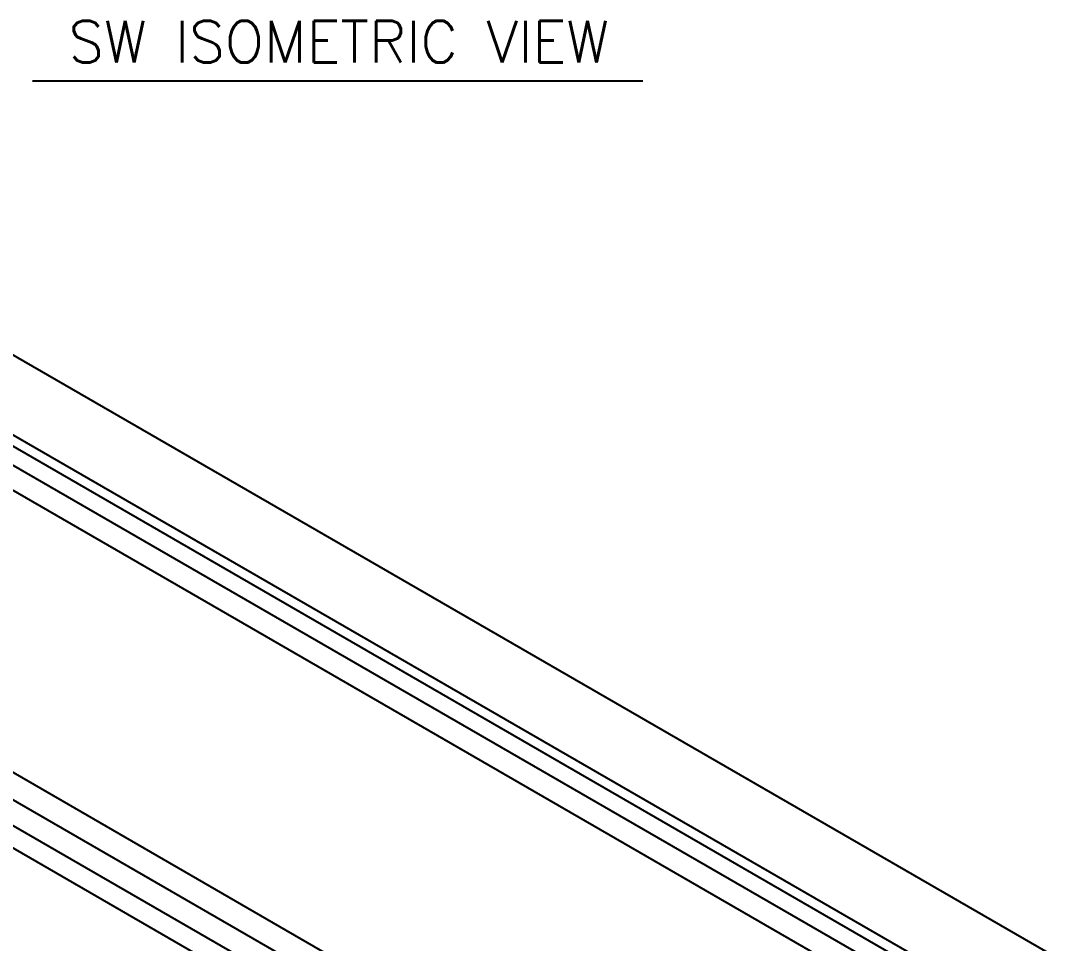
# Model space of a CAD drawing. Extents: x 6 to 132, y 2 to 97.
# Drawn here: x 19.5 to 38.34, y 75.95 to 92.61 of the extents above; entities that cross this region are included whole.
import ezdxf
from ezdxf.enums import TextEntityAlignment as Align

# ---------------------------------------------------------------- set-up
doc = ezdxf.new("R2010")
doc.units = 0
doc.header["$MEASUREMENT"] = 0
doc.layers.add('OBJECT', color=7, linetype='CONTINUOUS')
doc.styles.get("Standard").update_dxf_attribs({"font": 'SIMPLEX'})

msp = doc.modelspace()

# ---------------------------------------------------------------- linework, layer by layer
at = {"layer": 'OBJECT', "color": 1}
msp.add_line((19.717, 91.531), (30.749, 91.531), dxfattribs=at)
at = {"layer": 'OBJECT'}
for p, q in [((35.659, 75.514), (16.607, 86.513)), ((16.894, 86.553), (35.945, 75.555)), ((38.344, 75.612), (19.292, 86.611)), ((16.314, 86.343), (35.366, 75.345)), ((16.028, 86.053), (35.079, 75.055)), ((13.229, 82.571), (32.28, 71.573)), ((32.043, 71.213), (12.992, 82.211)), ((12.845, 81.833), (31.897, 70.835)), ((12.796, 81.455), (31.847, 70.457))]:
    msp.add_line(p, q, dxfattribs=at)

# ---------------------------------------------------------------- texts
at = {"layer": 'OBJECT', "color": 1}
msp.add_text('SW ISOMETRIC VIEW', height=0.75, dxfattribs=at).set_placement((25.249, 91.862), align=Align.CENTER)

doc.saveas('drawing.dxf')
